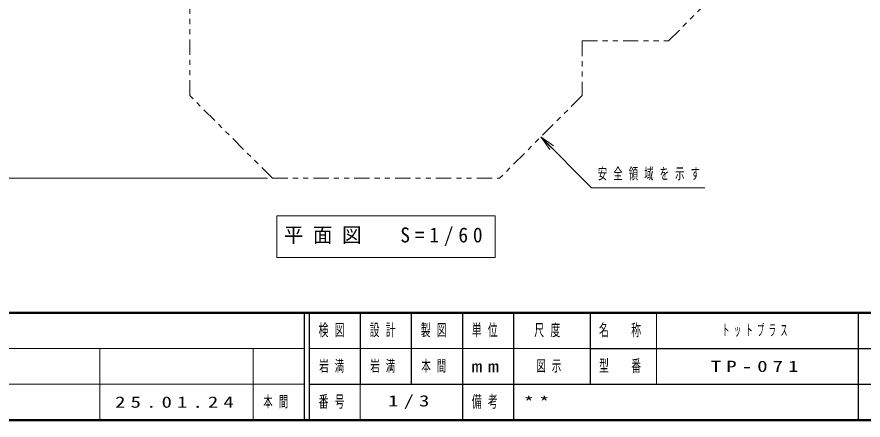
# Model space of a CAD drawing. Units: millimetres on the paper. Extents: x -385 to 0, y -594 to 267.
# Drawn here: x -299.7 to -134, y 0 to 78.9 of the extents above; entities that cross this region are included whole.
import ezdxf

# ---------------------------------------------------------------- set-up
doc = ezdxf.new("R2010")
doc.units = ezdxf.units.MM
doc.linetypes.add('USER3', pattern=[8, 3, -1, 1, -1, 1, -1])
doc.layers.add('1_60', color=2, linetype='Continuous', lineweight=25)
doc.layers.add('LY_3', color=7, linetype='Continuous', lineweight=13)
doc.layers.add('LY_4', color=7, linetype='Continuous')
doc.styles.add('ＭＳ ゴシック', font='')
doc.styles.get('ＭＳ ゴシック').set_extended_font_data('MS Gothic')

msp = doc.modelspace()

# ---------------------------------------------------------------- linework, layer by layer
at = {"layer": '1_60', "linetype": 'USER3', "lineweight": 13}
for p, q in [((-172.124, 74.21), (-134.22, 112.115)), ((-265.871, 63.501), (-265.871, 100.738)), ((-189.038, 74.21), (-172.124, 74.21)), ((-189.038, 74.21), (-189.038, 63.501)), ((-249.679, 47.309), (-265.871, 63.501)), ((-189.038, 63.501), (-205.229, 47.309)), ((-249.679, 47.309), (-205.229, 47.309))]:
    msp.add_line(p, q, dxfattribs=at)
at = {"layer": '1_60', "color": 7, "lineweight": 13}
for p, q in [((-195.366, 52.93), (-197.134, 55.405)), ((-197.134, 55.405), (-194.659, 53.638)), ((-197.134, 55.405), (-195.012, 53.284)), ((-250.679, 47.309), (-357.148, 47.309)), ((-248.854, 39.938), (-248.854, 31.805)), ((-206.054, 39.938), (-248.854, 39.938)), ((-206.054, 31.805), (-206.054, 39.938)), ((-248.854, 31.805), (-206.054, 31.805))]:
    msp.add_line(p, q, dxfattribs=at)
msp.add_lwpolyline([(-197.134, 55.405), (-187.19, 45.462), (-164.983, 45.462)], dxfattribs=at)
at = {"layer": 'LY_3', "lineweight": 50}
for p, q in [((-385, 21), (0, 21)), ((-385, 0), (0, 0))]:
    msp.add_line(p, q, dxfattribs=at)
at = {"layer": 'LY_3', "color": 211, "lineweight": 25}
for p, q in [((-243.5, 21), (-243.5, 0)), ((-242.5, 21), (-242.5, 0)), ((-232.5, 21), (-232.5, 7)), ((-222.5, 21), (-222.5, 7)), ((-212.5, 21), (-212.5, 0)), ((-202.5, 21), (-202.5, 7)), ((-187.5, 21), (-187.5, 7)), ((-135, 21), (-135, 0)), ((-187.5, 14), (-70, 14)), ((-242.5, 7), (0, 7))]:
    msp.add_line(p, q, dxfattribs=at)
at = {"layer": 'LY_3'}
for p, q in [((-174.5, 21), (-174.5, 7)), ((-385, 14), (-243.5, 14)), ((-283.5, 14), (-283.5, 0)), ((-253.5, 14), (-253.5, 0)), ((-242.5, 14), (-187.5, 14)), ((-385, 7), (-243.5, 7)), ((-232.5, 7), (-232.5, 0))]:
    msp.add_line(p, q, dxfattribs=at)
at = {"layer": 'LY_3', "lineweight": 25}
msp.add_line((-202.5, 7), (-202.5, 0), dxfattribs=at)

# ---------------------------------------------------------------- texts
at = {"layer": '1_60', "color": 7, "attachment_point": 4, "style": 'ＭＳ ゴシック'}
for s, insert, char_height in [('\\T1.64;\\W0.6;安全領域を示す', (-185.983, 48.112), 2.199), ('\\T1.5;\\W0.95;平面図\u3000S=1/60', (-247.454, 35.872), 2.933)]:
    msp.add_mtext(s, dxfattribs=dict(at, insert=insert, char_height=char_height))
at = {"layer": 'LY_3', "color": 4, "char_height": 2.346, "attachment_point": 5, "style": 'ＭＳ ゴシック'}
for s, insert in [('\\T1.64;\\W0.6;検図', (-237.5, 17.5)), ('\\T1.64;\\W0.6;設計', (-227.5, 17.5)), ('\\T1.64;\\W0.6;製図', (-217.5, 17.5)), ('\\T1.64;\\W0.6;単位', (-207.5, 17.5)), ('\\T1.64;\\W0.6;尺度', (-195.25, 17.5)), ('\\T1.64;\\W0.6;名\u3000称', (-181, 17.5)), ('\\T1.64;\\W0.6;型\u3000番', (-181, 10.5)), ('\\T1.5;\\W1.35;mm', (-207.5, 10.5)), ('\\T1.64;\\W0.6;番号', (-237.5, 3.5)), ('\\T1.64;\\W0.6;備考', (-207.5, 3.5))]:
    msp.add_mtext(s, dxfattribs=dict(at, insert=insert))
at = {"layer": 'LY_4', "char_height": 2.199, "style": 'ＭＳ ゴシック'}
for s, insert, attachment_point in [('\\T1.64;\\W0.45;トットプラス', (-154.75, 17.5), 5), ('\\T1.64;\\W0.6;岩満', (-237.5, 10.5), 5), ('\\T1.64;\\W0.6;岩満', (-227.5, 10.5), 5), ('\\T1.64;\\W0.6;本間', (-217.5, 10.5), 5), ('\\T1.64;\\W0.6;図示', (-198, 10.5), 4), ('\\T1.5;\\W1.35;TP-071', (-154.75, 10.5), 5), ('\\T1.64;\\W0.6;本間', (-251.5, 3.5), 4), ('\\T1.5;\\W1.35;1/3', (-222.5, 3.5), 5), ('\\T1.5;\\W1.35;25.01.24', (-280.5, 3.5), 4), ('\\T1.5;\\W1.35;**', (-200.5, 3.5), 4)]:
    msp.add_mtext(s, dxfattribs=dict(at, insert=insert, attachment_point=attachment_point))

doc.saveas('drawing.dxf')
